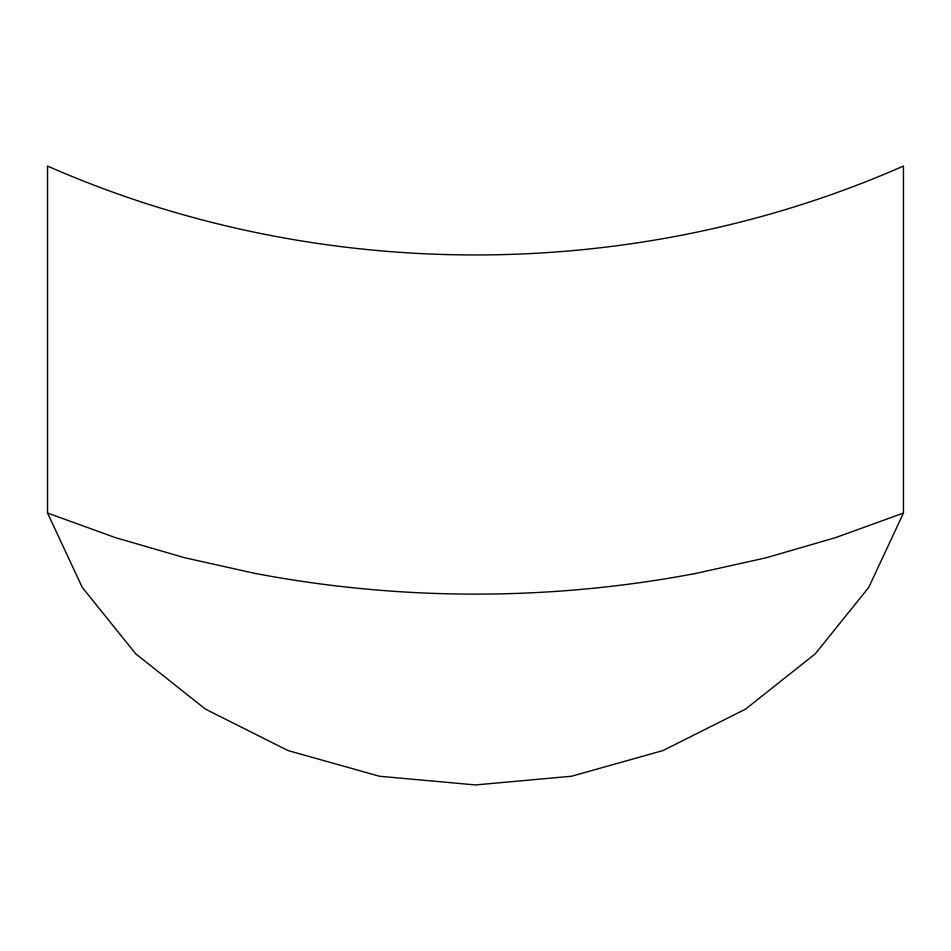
<?xml version="1.0" encoding="UTF-8"?>
<svg xmlns="http://www.w3.org/2000/svg" width="951" height="951" viewBox="0 0 951 951"><rect width="100%" height="100%" fill="white"/><g stroke="black" fill="none" stroke-linecap="round" stroke-linejoin="round"><path stroke-width="1.43" d="M903.45 513.041L868.727 587.433L815.257 653.836L745.596 709.089L663.049 750.541L571.563 776.242L475.5 784.944L379.437 776.242L287.951 750.541L205.404 709.089L135.743 653.836L82.273 587.433L47.55 513.041L47.55 166.056C316.588 284.587 634.412 284.587 903.45 166.056L903.45 513.041L835.893 537.529L766.292 557.75L695.05 573.608M255.95 573.608L184.708 557.75L115.107 537.529L47.55 513.041M695.038 573.572A1076.235 977.438 0 0 1 255.962 573.572"/></g></svg>
